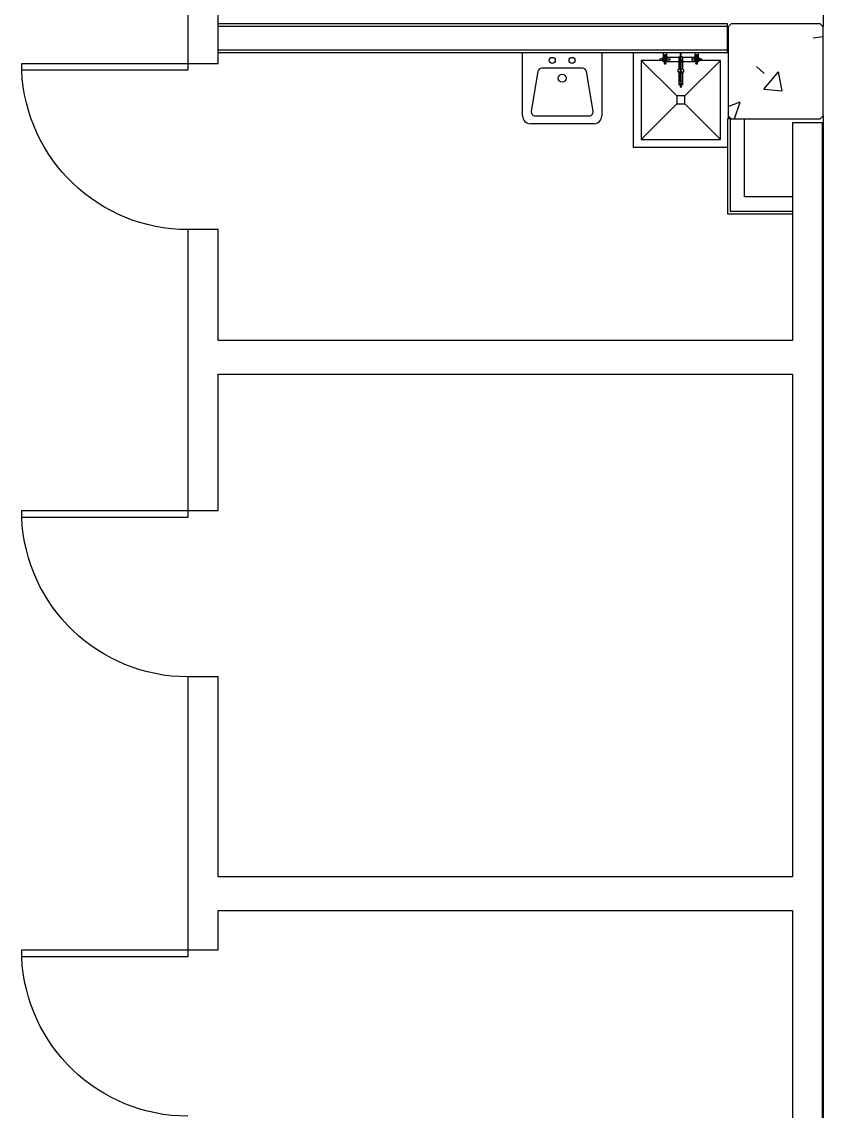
# Model space of a CAD drawing. Extents: x -2225 to 2382, y 4758 to 10467.
# Drawn here: x 697.8 to 900.4, y 8772.8 to 9048.1 of the extents above; entities that cross this region are included whole.
import ezdxf

# ---------------------------------------------------------------- set-up
doc = ezdxf.new("R2010")
doc.units = 0
doc.header["$LTSCALE"] = 48
doc.header["$MEASUREMENT"] = 0
doc.layers.get('0').update_dxf_attribs({"linetype": 'CONTINUOUS'})
for name, color, linetype in [('COL', 14, 'CONTINUOUS'), ('EXDOOR', 8, 'CONTINUOUS'), ('EXWALL', 8, 'CONTINUOUS'), ('MPFIXTURE', 3, 'CONTINUOUS')]:
    doc.layers.add(name, color=color, linetype=linetype)

# ---------------------------------------------------------------- blocks, each defined once
blk = doc.blocks.new('SNK-WALL_1')
for p, q in [((-10, 0), (10, 0)), ((-10, -16), (-10, 0)), ((10, 0), (10, -16)), ((-6.14, -4.84), (-7.81, -14.84)), ((5.15, -4), (-5.15, -4)), ((7.81, -14.84), (6.14, -4.84)), ((-6.82, -16), (6.82, -16)), ((8, -18), (-8, -18))]:
    blk.add_line(p, q)
for centre, radius in [((-2.5, -2), 0.75), ((2.5, -2), 0.75), ((0, -6.5), 1)]:
    blk.add_circle(centre, radius)
for centre, radius, start, end in [((-5.15, -5), 1, 90, 170.5377), ((5.15, -5), 1, 9.4623, 90), ((-8, -16), 2, 180, 270), ((-6.82, -15), 1, 170.5377, 270), ((6.82, -15), 1, 270, 9.4623), ((8, -16), 2, 270, 0)]:
    blk.add_arc(centre, radius, start, end)
blk = doc.blocks.new('3-06-DR')
at = {"color": 0}
for p, q in [((0, 42), (0, 0)), ((1.75, 42), (0, 42)), ((1.75, 0), (1.75, 42)), ((0, 0), (1.75, 0))]:
    blk.add_line(p, q, dxfattribs=at)
blk.add_arc((-0.07, -0.03), 42.07, 0.0359, 87.5264, dxfattribs=at)

msp = doc.modelspace()

# ---------------------------------------------------------------- linework, layer by layer
at = {"layer": 'COL', "ltscale": 0.01}
for p, q in [((877.13, 9047.55), (876.38, 9046.8)), ((876.38, 9046.8), (876.38, 9024.3)), ((899.63, 9047.55), (877.13, 9047.55)), ((900.38, 9046.8), (899.63, 9047.55)), ((900.38, 9024.3), (900.38, 9046.8)), ((897.83, 9043.99), (900.34, 9044.32)), ((883.55, 9036.74), (885.42, 9035.03)), ((885.35, 9031.03), (889.06, 9035.44)), ((889.96, 9030.59), (889.07, 9035.41)), ((885.38, 9031.02), (889.97, 9030.61)), ((876.38, 9026.66), (879.39, 9027.81)), ((877.98, 9023.55), (879.4, 9027.77)), ((876.38, 9024.3), (877.13, 9023.55)), ((876.99, 9023.69), (877.2, 9023.55)), ((877.13, 9023.55), (899.63, 9023.55)), ((899.63, 9023.55), (900.38, 9024.3))]:
    msp.add_line(p, q, dxfattribs=at)
at = {"layer": 'EXWALL'}
for p, q in [((900.38, 9213.3), (900.38, 9046.8)), ((900.38, 9024.3), (900.38, 8668.8)), ((892.57, 9022.55), (892.57, 8967.55)), ((900.19, 9022.55), (892.57, 9022.55)), ((900.19, 8670.55), (900.19, 9022.55)), ((892.57, 8959.05), (892.57, 8832.05)), ((892.57, 8823.55), (892.57, 8718.8))]:
    msp.add_line(p, q, dxfattribs=at)
at = {"layer": 'EXWALL', "ltscale": 0.01}
for p, q in [((739.75, 9075.55), (739.75, 9037.55)), ((747.38, 9037.55), (747.38, 9075.55)), ((876.19, 9047.55), (747.38, 9047.55)), ((747.38, 9046.93), (876.19, 9046.93)), ((876.19, 9040.3), (876.19, 9047.55)), ((747.38, 9040.93), (876.19, 9040.93)), ((747.38, 9040.3), (876.38, 9040.3)), ((739.75, 9037.55), (747.38, 9037.55)), ((876.19, 9023.55), (876.19, 8999.55)), ((877.13, 9023.55), (876.19, 9023.55)), ((876.38, 9024.3), (876.38, 9023.55)), ((876.82, 9023.55), (876.82, 9000.18)), ((880.44, 9003.8), (880.44, 9023.55)), ((892.57, 9003.8), (880.44, 9003.8)), ((876.19, 8999.55), (892.57, 8999.55)), ((876.82, 9000.18), (892.57, 9000.18)), ((739.75, 8995.55), (739.75, 8924.55)), ((747.38, 8995.55), (739.75, 8995.55)), ((747.38, 8967.55), (747.38, 8995.55)), ((892.57, 8967.55), (747.38, 8967.55)), ((747.38, 8959.05), (892.57, 8959.05)), ((747.38, 8924.55), (747.38, 8959.05)), ((739.75, 8924.55), (747.38, 8924.55)), ((747.38, 8882.55), (739.75, 8882.55)), ((739.75, 8882.55), (739.75, 8813.55)), ((747.38, 8832.05), (747.38, 8882.55)), ((892.57, 8832.05), (747.38, 8832.05)), ((747.38, 8813.55), (747.38, 8823.55)), ((747.38, 8823.55), (892.57, 8823.55)), ((739.75, 8813.55), (747.38, 8813.55))]:
    msp.add_line(p, q, dxfattribs=at)
at = {"layer": 'MPFIXTURE', "ltscale": 0.01}
for p, q in [((852.38, 9016.3), (852.38, 9040.3)), ((859.88, 9040.3), (859.88, 9039.03)), ((860.2, 9039.58), (860.3, 9038.82)), ((860.46, 9038.82), (860.56, 9039.58)), ((860.88, 9039.05), (860.88, 9040.3)), ((864.25, 9040.3), (864.25, 9033.13)), ((864.5, 9033.13), (864.5, 9040.3)), ((867.88, 9040.3), (867.88, 9039.05)), ((868.2, 9039.58), (868.3, 9038.82)), ((868.46, 9038.82), (868.56, 9039.58)), ((868.88, 9039.03), (868.88, 9040.3)), ((854.38, 9038.3), (863.37, 9029.32)), ((854.38, 9038.3), (854.38, 9018.3)), ((860.06, 9038.3), (854.38, 9038.3)), ((860.26, 9038.62), (859.36, 9038.73)), ((859.36, 9038.38), (860.26, 9038.49)), ((859.88, 9039.03), (860.29, 9039.03)), ((860.3, 9038.29), (860.2, 9037.53)), ((860.26, 9038.55), (860.26, 9038.62)), ((860.26, 9038.49), (860.26, 9038.55)), ((860.49, 9038.3), (860.27, 9038.3)), ((860.4, 9037.87), (860.38, 9037.87)), ((860.56, 9037.53), (860.46, 9038.29)), ((860.47, 9039.03), (860.85, 9039.03)), ((861.4, 9038.73), (860.64, 9038.64)), ((860.64, 9038.47), (861.4, 9038.38)), ((860.85, 9038.3), (860.7, 9038.3)), ((860.85, 9038.7), (860.85, 9039.03)), ((860.85, 9038.05), (860.85, 9038.4)), ((860.85, 9038.05), (863.85, 9038.05)), ((863.85, 9039.05), (860.88, 9039.05)), ((863.85, 9039.05), (863.85, 9038.05)), ((864.14, 9038.3), (863.85, 9038.3)), ((863.88, 9038.02), (863.88, 9036.19)), ((863.88, 9038.02), (864.24, 9038.02)), ((864.19, 9039.18), (864.01, 9039.18)), ((864.91, 9038.3), (864.5, 9038.3)), ((864.52, 9038.02), (864.88, 9038.02)), ((864.75, 9039.18), (864.57, 9039.18)), ((864.88, 9036.19), (864.88, 9038.02)), ((867.88, 9039.05), (864.91, 9039.05)), ((864.91, 9038.05), (864.91, 9039.05)), ((864.91, 9038.05), (867.91, 9038.05)), ((874.38, 9038.3), (865.39, 9029.32)), ((868.26, 9038.62), (867.36, 9038.73)), ((867.36, 9038.38), (868.26, 9038.49)), ((867.91, 9039.03), (868.29, 9039.03)), ((867.91, 9039.03), (867.91, 9038.7)), ((867.91, 9038.4), (867.91, 9038.05)), ((868.06, 9038.3), (867.91, 9038.3)), ((868.3, 9038.29), (868.2, 9037.53)), ((868.26, 9038.55), (868.26, 9038.62)), ((868.26, 9038.49), (868.26, 9038.55)), ((868.49, 9038.3), (868.27, 9038.3)), ((868.38, 9037.87), (868.38, 9037.87)), ((868.56, 9037.53), (868.46, 9038.29)), ((868.47, 9039.03), (868.88, 9039.03)), ((869.4, 9038.73), (868.64, 9038.64)), ((868.64, 9038.47), (869.4, 9038.38)), ((874.38, 9038.3), (868.7, 9038.3)), ((869.07, 9038.58), (869.07, 9038.55)), ((874.38, 9018.3), (874.38, 9038.3)), ((863.82, 9036.19), (863.82, 9036.08)), ((863.82, 9036.19), (863.88, 9036.19)), ((864.24, 9036.08), (863.82, 9036.08)), ((863.82, 9035.3), (863.82, 9035.2)), ((864.24, 9035.3), (863.82, 9035.3)), ((864.24, 9035.2), (863.82, 9035.2)), ((863.88, 9036.19), (864.24, 9036.19)), ((863.88, 9035.2), (863.88, 9032.68)), ((864.24, 9035.3), (864.25, 9035.3)), ((864.24, 9035.2), (864.25, 9035.2)), ((864.51, 9036.08), (864.52, 9036.08)), ((864.51, 9035.2), (864.52, 9035.2)), ((864.52, 9036.19), (864.88, 9036.19)), ((864.94, 9036.08), (864.52, 9036.08)), ((864.94, 9035.3), (864.52, 9035.3)), ((864.94, 9035.2), (864.52, 9035.2)), ((864.88, 9036.19), (864.94, 9036.19)), ((864.88, 9032.68), (864.88, 9035.2)), ((864.94, 9036.08), (864.94, 9036.19)), ((864.94, 9035.2), (864.94, 9035.3)), ((864.22, 9033.18), (864.22, 9033)), ((864.29, 9031.57), (864.29, 9032.56)), ((864.47, 9031.76), (864.29, 9031.76)), ((864.29, 9031.57), (864.47, 9031.57)), ((864.32, 9032.87), (864.32, 9033.03)), ((864.32, 9032.87), (864.44, 9032.87)), ((864.44, 9033.03), (864.44, 9032.87)), ((864.47, 9032.56), (864.47, 9031.57)), ((864.54, 9033), (864.54, 9033.18)), ((865.39, 9029.32), (863.37, 9029.32)), ((863.37, 9029.32), (863.37, 9027.29)), ((865.39, 9027.29), (865.39, 9029.32)), ((863.37, 9027.29), (854.38, 9018.3)), ((863.37, 9027.29), (865.39, 9027.29)), ((874.38, 9018.3), (865.39, 9027.29)), ((854.38, 9018.3), (874.38, 9018.3)), ((876.19, 9016.3), (852.38, 9016.3))]:
    msp.add_line(p, q, dxfattribs=at)
at = {"layer": 'MPFIXTURE', "ltscale": 0.01, "flags": 128}
for points in [[(860.2, 9039.58), (860.2, 9039.59), (860.2, 9039.59), (860.2, 9039.6), (860.2, 9039.61), (860.2, 9039.61), (860.2, 9039.62), (860.2, 9039.63), (860.21, 9039.63), (860.21, 9039.64), (860.21, 9039.65), (860.21, 9039.66), (860.21, 9039.66), (860.22, 9039.67), (860.22, 9039.68), (860.22, 9039.68), (860.23, 9039.69), (860.23, 9039.69), (860.23, 9039.7), (860.24, 9039.71), (860.24, 9039.71), (860.25, 9039.72), (860.25, 9039.72), (860.26, 9039.73), (860.26, 9039.73), (860.27, 9039.74), (860.27, 9039.74), (860.28, 9039.75), (860.28, 9039.75), (860.29, 9039.75), (860.3, 9039.76), (860.3, 9039.76), (860.31, 9039.76), (860.31, 9039.77), (860.32, 9039.77), (860.33, 9039.77), (860.34, 9039.77), (860.34, 9039.77), (860.35, 9039.77), (860.36, 9039.78), (860.36, 9039.78), (860.37, 9039.78), (860.38, 9039.78), (860.38, 9039.78)], [(860.38, 9039.78), (860.39, 9039.78), (860.39, 9039.78), (860.4, 9039.78), (860.41, 9039.78), (860.42, 9039.77), (860.42, 9039.77), (860.43, 9039.77), (860.44, 9039.77), (860.44, 9039.77), (860.45, 9039.76), (860.46, 9039.76), (860.46, 9039.76), (860.47, 9039.75), (860.47, 9039.75), (860.48, 9039.75), (860.49, 9039.74), (860.49, 9039.74), (860.5, 9039.73), (860.5, 9039.73), (860.51, 9039.72), (860.51, 9039.72), (860.52, 9039.71), (860.52, 9039.71), (860.53, 9039.7), (860.53, 9039.7), (860.53, 9039.69), (860.54, 9039.68), (860.54, 9039.68), (860.54, 9039.67), (860.55, 9039.66), (860.55, 9039.66), (860.55, 9039.65), (860.55, 9039.64), (860.55, 9039.64), (860.55, 9039.63), (860.56, 9039.62), (860.56, 9039.62), (860.56, 9039.61), (860.56, 9039.6), (860.56, 9039.59), (860.56, 9039.59), (860.56, 9039.58), (860.56, 9039.58)], [(868.2, 9039.58), (868.2, 9039.59), (868.2, 9039.59), (868.2, 9039.6), (868.2, 9039.61), (868.2, 9039.61), (868.2, 9039.62), (868.2, 9039.63), (868.21, 9039.63), (868.21, 9039.64), (868.21, 9039.65), (868.21, 9039.66), (868.21, 9039.66), (868.22, 9039.67), (868.22, 9039.68), (868.22, 9039.68), (868.23, 9039.69), (868.23, 9039.69), (868.23, 9039.7), (868.24, 9039.71), (868.24, 9039.71), (868.25, 9039.72), (868.25, 9039.72), (868.26, 9039.73), (868.26, 9039.73), (868.27, 9039.74), (868.27, 9039.74), (868.28, 9039.75), (868.28, 9039.75), (868.29, 9039.75), (868.3, 9039.76), (868.3, 9039.76), (868.31, 9039.76), (868.31, 9039.77), (868.32, 9039.77), (868.33, 9039.77), (868.34, 9039.77), (868.34, 9039.77), (868.35, 9039.77), (868.36, 9039.78), (868.36, 9039.78), (868.37, 9039.78), (868.38, 9039.78), (868.38, 9039.78)], [(868.38, 9039.78), (868.39, 9039.78), (868.39, 9039.78), (868.4, 9039.78), (868.41, 9039.78), (868.42, 9039.77), (868.42, 9039.77), (868.43, 9039.77), (868.44, 9039.77), (868.44, 9039.77), (868.45, 9039.76), (868.46, 9039.76), (868.46, 9039.76), (868.47, 9039.75), (868.47, 9039.75), (868.48, 9039.75), (868.49, 9039.74), (868.49, 9039.74), (868.5, 9039.73), (868.5, 9039.73), (868.51, 9039.72), (868.51, 9039.72), (868.52, 9039.71), (868.52, 9039.71), (868.53, 9039.7), (868.53, 9039.7), (868.53, 9039.69), (868.54, 9039.68), (868.54, 9039.68), (868.54, 9039.67), (868.55, 9039.66), (868.55, 9039.66), (868.55, 9039.65), (868.55, 9039.64), (868.55, 9039.64), (868.55, 9039.63), (868.56, 9039.62), (868.56, 9039.62), (868.56, 9039.61), (868.56, 9039.6), (868.56, 9039.59), (868.56, 9039.59), (868.56, 9039.58), (868.56, 9039.58)], [(859.16, 9038.55), (859.16, 9038.56), (859.16, 9038.57), (859.16, 9038.58), (859.16, 9038.58), (859.16, 9038.59), (859.16, 9038.6), (859.16, 9038.6), (859.17, 9038.61), (859.17, 9038.62), (859.17, 9038.62), (859.17, 9038.63), (859.18, 9038.64), (859.18, 9038.64), (859.18, 9038.65), (859.19, 9038.66), (859.19, 9038.66), (859.2, 9038.67), (859.2, 9038.67), (859.21, 9038.68), (859.21, 9038.68), (859.22, 9038.69), (859.22, 9038.69), (859.23, 9038.7), (859.23, 9038.7), (859.24, 9038.7), (859.24, 9038.71), (859.25, 9038.71), (859.26, 9038.71), (859.26, 9038.72), (859.27, 9038.72), (859.28, 9038.72), (859.28, 9038.73), (859.29, 9038.73), (859.3, 9038.73), (859.3, 9038.73), (859.31, 9038.73), (859.32, 9038.73), (859.33, 9038.73), (859.33, 9038.73), (859.34, 9038.73), (859.35, 9038.73), (859.35, 9038.73), (859.36, 9038.73)], [(859.36, 9038.38), (859.35, 9038.38), (859.34, 9038.38), (859.34, 9038.38), (859.33, 9038.38), (859.32, 9038.38), (859.31, 9038.38), (859.31, 9038.38), (859.3, 9038.38), (859.29, 9038.38), (859.29, 9038.38), (859.28, 9038.39), (859.27, 9038.39), (859.27, 9038.39), (859.26, 9038.39), (859.25, 9038.4), (859.25, 9038.4), (859.24, 9038.4), (859.24, 9038.41), (859.23, 9038.41), (859.22, 9038.42), (859.22, 9038.42), (859.21, 9038.43), (859.21, 9038.43), (859.2, 9038.44), (859.2, 9038.44), (859.19, 9038.45), (859.19, 9038.45), (859.19, 9038.46), (859.18, 9038.46), (859.18, 9038.47), (859.18, 9038.48), (859.17, 9038.48), (859.17, 9038.49), (859.17, 9038.5), (859.16, 9038.5), (859.16, 9038.51), (859.16, 9038.52), (859.16, 9038.52), (859.16, 9038.53), (859.16, 9038.54), (859.16, 9038.55), (859.16, 9038.55), (859.16, 9038.55)], [(859.7, 9038.68), (859.71, 9038.71), (859.72, 9038.74), (859.72, 9038.76), (859.73, 9038.79), (859.74, 9038.82), (859.75, 9038.84), (859.77, 9038.87), (859.78, 9038.89), (859.79, 9038.91), (859.81, 9038.94), (859.82, 9038.96), (859.84, 9038.98), (859.86, 9039), (859.88, 9039.02), (859.88, 9039.03)], [(860.24, 9037.88), (860.22, 9037.89), (860.19, 9037.89), (860.16, 9037.9), (860.14, 9037.91), (860.11, 9037.92), (860.09, 9037.93), (860.06, 9037.95), (860.04, 9037.96), (860.01, 9037.97), (859.99, 9037.99), (859.97, 9038), (859.95, 9038.02), (859.93, 9038.04), (859.91, 9038.06), (859.89, 9038.08), (859.87, 9038.1), (859.85, 9038.12), (859.83, 9038.14), (859.82, 9038.16), (859.8, 9038.18), (859.79, 9038.21), (859.77, 9038.23), (859.76, 9038.26), (859.75, 9038.28), (859.74, 9038.31), (859.73, 9038.33), (859.72, 9038.36), (859.71, 9038.38), (859.71, 9038.41)], [(860.3, 9038.82), (860.29, 9038.81), (860.28, 9038.81), (860.27, 9038.8), (860.26, 9038.8), (860.25, 9038.8), (860.24, 9038.79), (860.23, 9038.78), (860.22, 9038.78), (860.21, 9038.77), (860.2, 9038.76), (860.19, 9038.76), (860.19, 9038.75), (860.18, 9038.74), (860.17, 9038.73), (860.16, 9038.72), (860.16, 9038.72), (860.15, 9038.71), (860.15, 9038.7), (860.14, 9038.69), (860.14, 9038.68), (860.13, 9038.67), (860.13, 9038.66), (860.12, 9038.65), (860.12, 9038.64), (860.12, 9038.63), (860.11, 9038.62), (860.11, 9038.61), (860.11, 9038.6), (860.11, 9038.58), (860.11, 9038.57), (860.11, 9038.56), (860.11, 9038.55), (860.11, 9038.54), (860.11, 9038.53), (860.11, 9038.52), (860.11, 9038.51), (860.11, 9038.5), (860.11, 9038.49), (860.12, 9038.48), (860.12, 9038.47), (860.12, 9038.46), (860.13, 9038.45), (860.13, 9038.44), (860.14, 9038.43), (860.14, 9038.42), (860.15, 9038.41), (860.16, 9038.4), (860.16, 9038.39), (860.17, 9038.38), (860.18, 9038.37), (860.18, 9038.36), (860.19, 9038.36), (860.2, 9038.35), (860.21, 9038.34), (860.22, 9038.34), (860.23, 9038.33), (860.23, 9038.32), (860.24, 9038.32), (860.25, 9038.31), (860.26, 9038.31), (860.27, 9038.3), (860.28, 9038.3), (860.29, 9038.29), (860.3, 9038.29)], [(860.38, 9037.33), (860.37, 9037.33), (860.37, 9037.33), (860.36, 9037.33), (860.35, 9037.33), (860.34, 9037.34), (860.34, 9037.34), (860.33, 9037.34), (860.32, 9037.34), (860.32, 9037.34), (860.31, 9037.35), (860.3, 9037.35), (860.3, 9037.35), (860.29, 9037.36), (860.29, 9037.36), (860.28, 9037.36), (860.27, 9037.37), (860.27, 9037.37), (860.26, 9037.38), (860.26, 9037.38), (860.25, 9037.39), (860.25, 9037.39), (860.24, 9037.4), (860.24, 9037.4), (860.23, 9037.41), (860.23, 9037.41), (860.23, 9037.42), (860.22, 9037.43), (860.22, 9037.43), (860.22, 9037.44), (860.21, 9037.45), (860.21, 9037.45), (860.21, 9037.46), (860.21, 9037.47), (860.21, 9037.47), (860.2, 9037.48), (860.2, 9037.49), (860.2, 9037.49), (860.2, 9037.5), (860.2, 9037.51), (860.2, 9037.52), (860.2, 9037.52), (860.2, 9037.53), (860.2, 9037.53)], [(860.56, 9037.53), (860.56, 9037.52), (860.56, 9037.52), (860.56, 9037.51), (860.56, 9037.5), (860.56, 9037.5), (860.56, 9037.49), (860.56, 9037.48), (860.55, 9037.48), (860.55, 9037.47), (860.55, 9037.46), (860.55, 9037.45), (860.55, 9037.45), (860.54, 9037.44), (860.54, 9037.43), (860.54, 9037.43), (860.53, 9037.42), (860.53, 9037.42), (860.53, 9037.41), (860.52, 9037.4), (860.52, 9037.4), (860.51, 9037.39), (860.51, 9037.39), (860.5, 9037.38), (860.5, 9037.38), (860.49, 9037.37), (860.49, 9037.37), (860.48, 9037.36), (860.48, 9037.36), (860.47, 9037.36), (860.46, 9037.35), (860.46, 9037.35), (860.45, 9037.35), (860.44, 9037.34), (860.44, 9037.34), (860.43, 9037.34), (860.42, 9037.34), (860.42, 9037.34), (860.41, 9037.34), (860.4, 9037.33), (860.4, 9037.33), (860.39, 9037.33), (860.38, 9037.33), (860.38, 9037.33)], [(860.64, 9038.64), (860.64, 9038.65), (860.63, 9038.66), (860.63, 9038.67), (860.62, 9038.68), (860.62, 9038.69), (860.61, 9038.7), (860.61, 9038.71), (860.6, 9038.71), (860.6, 9038.72), (860.59, 9038.73), (860.58, 9038.74), (860.57, 9038.75), (860.57, 9038.76), (860.56, 9038.76), (860.55, 9038.77), (860.54, 9038.78), (860.53, 9038.78), (860.52, 9038.79), (860.51, 9038.79), (860.5, 9038.8), (860.49, 9038.8), (860.48, 9038.81), (860.47, 9038.81), (860.46, 9038.82), (860.46, 9038.82)], [(860.46, 9038.29), (860.47, 9038.3), (860.48, 9038.3), (860.49, 9038.31), (860.5, 9038.31), (860.51, 9038.31), (860.52, 9038.32), (860.53, 9038.33), (860.54, 9038.33), (860.55, 9038.34), (860.56, 9038.35), (860.57, 9038.35), (860.57, 9038.36), (860.58, 9038.37), (860.59, 9038.38), (860.59, 9038.39), (860.6, 9038.39), (860.61, 9038.4), (860.61, 9038.41), (860.62, 9038.42), (860.62, 9038.43), (860.63, 9038.44), (860.63, 9038.45), (860.64, 9038.46), (860.64, 9038.47), (860.64, 9038.47)], [(860.85, 9038.05), (860.83, 9038.04), (860.81, 9038.02), (860.79, 9038), (860.77, 9037.99), (860.74, 9037.97), (860.72, 9037.96), (860.7, 9037.94), (860.67, 9037.93), (860.65, 9037.92), (860.62, 9037.91), (860.59, 9037.9), (860.57, 9037.89), (860.54, 9037.89), (860.51, 9037.88)], [(861.4, 9038.73), (861.41, 9038.73), (861.42, 9038.73), (861.42, 9038.73), (861.43, 9038.73), (861.44, 9038.73), (861.45, 9038.73), (861.45, 9038.73), (861.46, 9038.73), (861.47, 9038.73), (861.47, 9038.73), (861.48, 9038.72), (861.49, 9038.72), (861.49, 9038.72), (861.5, 9038.72), (861.51, 9038.71), (861.51, 9038.71), (861.52, 9038.71), (861.52, 9038.7), (861.53, 9038.7), (861.54, 9038.69), (861.54, 9038.69), (861.55, 9038.68), (861.55, 9038.68), (861.56, 9038.67), (861.56, 9038.67), (861.57, 9038.66), (861.57, 9038.66), (861.57, 9038.65), (861.58, 9038.65), (861.58, 9038.64), (861.58, 9038.63), (861.59, 9038.63), (861.59, 9038.62), (861.59, 9038.61), (861.59, 9038.61), (861.6, 9038.6), (861.6, 9038.59), (861.6, 9038.59), (861.6, 9038.58), (861.6, 9038.57), (861.6, 9038.56), (861.6, 9038.56), (861.6, 9038.55)], [(861.6, 9038.55), (861.6, 9038.55), (861.6, 9038.54), (861.6, 9038.53), (861.6, 9038.53), (861.6, 9038.52), (861.6, 9038.51), (861.6, 9038.51), (861.59, 9038.5), (861.59, 9038.49), (861.59, 9038.49), (861.59, 9038.48), (861.58, 9038.47), (861.58, 9038.47), (861.58, 9038.46), (861.57, 9038.45), (861.57, 9038.45), (861.56, 9038.44), (861.56, 9038.44), (861.55, 9038.43), (861.55, 9038.43), (861.54, 9038.42), (861.54, 9038.42), (861.53, 9038.41), (861.53, 9038.41), (861.52, 9038.41), (861.51, 9038.4), (861.51, 9038.4), (861.5, 9038.4), (861.5, 9038.39), (861.49, 9038.39), (861.48, 9038.39), (861.48, 9038.38), (861.47, 9038.38), (861.46, 9038.38), (861.46, 9038.38), (861.45, 9038.38), (861.44, 9038.38), (861.43, 9038.38), (861.43, 9038.38), (861.42, 9038.38), (861.41, 9038.38), (861.41, 9038.38), (861.4, 9038.38)], [(863.85, 9039.05), (863.87, 9039.08), (863.89, 9039.1), (863.91, 9039.12), (863.93, 9039.13), (863.96, 9039.15), (863.98, 9039.17), (864.01, 9039.18), (864.01, 9039.18)], [(863.88, 9038.02), (863.86, 9038.04), (863.85, 9038.05)], [(864.75, 9039.18), (864.78, 9039.17), (864.8, 9039.15), (864.82, 9039.14), (864.85, 9039.12), (864.87, 9039.1), (864.89, 9039.08), (864.91, 9039.06), (864.91, 9039.05)], [(864.91, 9038.05), (864.89, 9038.03), (864.88, 9038.02)], [(867.16, 9038.55), (867.16, 9038.56), (867.16, 9038.57), (867.16, 9038.58), (867.16, 9038.58), (867.16, 9038.59), (867.16, 9038.6), (867.16, 9038.6), (867.17, 9038.61), (867.17, 9038.62), (867.17, 9038.62), (867.17, 9038.63), (867.18, 9038.64), (867.18, 9038.64), (867.18, 9038.65), (867.19, 9038.66), (867.19, 9038.66), (867.2, 9038.67), (867.2, 9038.67), (867.21, 9038.68), (867.21, 9038.68), (867.22, 9038.69), (867.22, 9038.69), (867.23, 9038.7), (867.23, 9038.7), (867.24, 9038.7), (867.24, 9038.71), (867.25, 9038.71), (867.26, 9038.71), (867.26, 9038.72), (867.27, 9038.72), (867.28, 9038.72), (867.28, 9038.73), (867.29, 9038.73), (867.3, 9038.73), (867.3, 9038.73), (867.31, 9038.73), (867.32, 9038.73), (867.33, 9038.73), (867.33, 9038.73), (867.34, 9038.73), (867.35, 9038.73), (867.35, 9038.73), (867.36, 9038.73)], [(867.36, 9038.38), (867.35, 9038.38), (867.34, 9038.38), (867.34, 9038.38), (867.33, 9038.38), (867.32, 9038.38), (867.31, 9038.38), (867.31, 9038.38), (867.3, 9038.38), (867.29, 9038.38), (867.29, 9038.38), (867.28, 9038.39), (867.27, 9038.39), (867.27, 9038.39), (867.26, 9038.39), (867.25, 9038.4), (867.25, 9038.4), (867.24, 9038.4), (867.24, 9038.41), (867.23, 9038.41), (867.22, 9038.42), (867.22, 9038.42), (867.21, 9038.43), (867.21, 9038.43), (867.2, 9038.44), (867.2, 9038.44), (867.19, 9038.45), (867.19, 9038.45), (867.19, 9038.46), (867.18, 9038.46), (867.18, 9038.47), (867.18, 9038.48), (867.17, 9038.48), (867.17, 9038.49), (867.17, 9038.5), (867.16, 9038.5), (867.16, 9038.51), (867.16, 9038.52), (867.16, 9038.52), (867.16, 9038.53), (867.16, 9038.54), (867.16, 9038.55), (867.16, 9038.55), (867.16, 9038.55)], [(868.24, 9037.88), (868.22, 9037.89), (868.19, 9037.89), (868.16, 9037.9), (868.14, 9037.91), (868.11, 9037.92), (868.09, 9037.93), (868.06, 9037.95), (868.04, 9037.96), (868.01, 9037.97), (867.99, 9037.99), (867.97, 9038), (867.95, 9038.02), (867.93, 9038.04), (867.91, 9038.05)], [(868.3, 9038.82), (868.29, 9038.81), (868.28, 9038.81), (868.27, 9038.8), (868.26, 9038.8), (868.25, 9038.8), (868.24, 9038.79), (868.23, 9038.78), (868.22, 9038.78), (868.21, 9038.77), (868.2, 9038.76), (868.19, 9038.76), (868.19, 9038.75), (868.18, 9038.74), (868.17, 9038.73), (868.16, 9038.72), (868.16, 9038.72), (868.15, 9038.71), (868.15, 9038.7), (868.14, 9038.69), (868.14, 9038.68), (868.13, 9038.67), (868.13, 9038.66), (868.12, 9038.65), (868.12, 9038.64), (868.12, 9038.63), (868.11, 9038.62), (868.11, 9038.61), (868.11, 9038.6), (868.11, 9038.58), (868.11, 9038.57), (868.11, 9038.56), (868.11, 9038.55), (868.11, 9038.54), (868.11, 9038.53), (868.11, 9038.52), (868.11, 9038.51), (868.11, 9038.5), (868.11, 9038.49), (868.12, 9038.48), (868.12, 9038.47), (868.12, 9038.46), (868.13, 9038.45), (868.13, 9038.44), (868.14, 9038.43), (868.14, 9038.42), (868.15, 9038.41), (868.16, 9038.4), (868.16, 9038.39), (868.17, 9038.38), (868.18, 9038.37), (868.18, 9038.36), (868.19, 9038.36), (868.2, 9038.35), (868.21, 9038.34), (868.22, 9038.34), (868.23, 9038.33), (868.23, 9038.32), (868.24, 9038.32), (868.25, 9038.31), (868.26, 9038.31), (868.27, 9038.3), (868.28, 9038.3), (868.29, 9038.29), (868.3, 9038.29)], [(868.38, 9037.33), (868.37, 9037.33), (868.37, 9037.33), (868.36, 9037.33), (868.35, 9037.33), (868.34, 9037.34), (868.34, 9037.34), (868.33, 9037.34), (868.32, 9037.34), (868.32, 9037.34), (868.31, 9037.35), (868.3, 9037.35), (868.3, 9037.35), (868.29, 9037.36), (868.29, 9037.36), (868.28, 9037.36), (868.27, 9037.37), (868.27, 9037.37), (868.26, 9037.38), (868.26, 9037.38), (868.25, 9037.39), (868.25, 9037.39), (868.24, 9037.4), (868.24, 9037.4), (868.23, 9037.41), (868.23, 9037.41), (868.23, 9037.42), (868.22, 9037.43), (868.22, 9037.43), (868.22, 9037.44), (868.21, 9037.45), (868.21, 9037.45), (868.21, 9037.46), (868.21, 9037.47), (868.21, 9037.47), (868.2, 9037.48), (868.2, 9037.49), (868.2, 9037.49), (868.2, 9037.5), (868.2, 9037.51), (868.2, 9037.52), (868.2, 9037.52), (868.2, 9037.53), (868.2, 9037.53)], [(868.56, 9037.53), (868.56, 9037.52), (868.56, 9037.52), (868.56, 9037.51), (868.56, 9037.5), (868.56, 9037.5), (868.56, 9037.49), (868.56, 9037.48), (868.55, 9037.48), (868.55, 9037.47), (868.55, 9037.46), (868.55, 9037.45), (868.55, 9037.45), (868.54, 9037.44), (868.54, 9037.43), (868.54, 9037.43), (868.53, 9037.42), (868.53, 9037.42), (868.53, 9037.41), (868.52, 9037.4), (868.52, 9037.4), (868.51, 9037.39), (868.51, 9037.39), (868.5, 9037.38), (868.5, 9037.38), (868.49, 9037.37), (868.49, 9037.37), (868.48, 9037.36), (868.48, 9037.36), (868.47, 9037.36), (868.46, 9037.35), (868.46, 9037.35), (868.45, 9037.35), (868.44, 9037.34), (868.44, 9037.34), (868.43, 9037.34), (868.42, 9037.34), (868.42, 9037.34), (868.41, 9037.34), (868.4, 9037.33), (868.4, 9037.33), (868.39, 9037.33), (868.38, 9037.33), (868.38, 9037.33)], [(868.64, 9038.64), (868.64, 9038.65), (868.63, 9038.66), (868.63, 9038.67), (868.62, 9038.68), (868.62, 9038.69), (868.61, 9038.7), (868.61, 9038.71), (868.6, 9038.71), (868.6, 9038.72), (868.59, 9038.73), (868.58, 9038.74), (868.57, 9038.75), (868.57, 9038.76), (868.56, 9038.76), (868.55, 9038.77), (868.54, 9038.78), (868.53, 9038.78), (868.52, 9038.79), (868.51, 9038.79), (868.5, 9038.8), (868.49, 9038.8), (868.48, 9038.81), (868.47, 9038.81), (868.46, 9038.82), (868.46, 9038.82)], [(868.46, 9038.29), (868.47, 9038.3), (868.48, 9038.3), (868.49, 9038.31), (868.5, 9038.31), (868.51, 9038.31), (868.52, 9038.32), (868.53, 9038.33), (868.54, 9038.33), (868.55, 9038.34), (868.56, 9038.35), (868.57, 9038.35), (868.57, 9038.36), (868.58, 9038.37), (868.59, 9038.38), (868.59, 9038.39), (868.6, 9038.39), (868.61, 9038.4), (868.61, 9038.41), (868.62, 9038.42), (868.62, 9038.43), (868.63, 9038.44), (868.63, 9038.45), (868.64, 9038.46), (868.64, 9038.47), (868.64, 9038.47)], [(869.05, 9038.42), (869.05, 9038.39), (869.04, 9038.36), (869.03, 9038.34), (869.02, 9038.31), (869.01, 9038.29), (869, 9038.26), (868.99, 9038.24), (868.98, 9038.21), (868.96, 9038.19), (868.95, 9038.16), (868.93, 9038.14), (868.91, 9038.12), (868.9, 9038.1), (868.88, 9038.08), (868.86, 9038.06), (868.84, 9038.04), (868.82, 9038.02), (868.79, 9038.01), (868.77, 9037.99), (868.75, 9037.98), (868.73, 9037.96), (868.7, 9037.95), (868.68, 9037.94), (868.65, 9037.92), (868.63, 9037.91), (868.6, 9037.9), (868.57, 9037.9), (868.55, 9037.89), (868.52, 9037.88)], [(868.88, 9039.03), (868.9, 9039.01), (868.92, 9038.99), (868.93, 9038.96), (868.95, 9038.94), (868.96, 9038.92), (868.98, 9038.89), (868.99, 9038.87), (869, 9038.85), (869.01, 9038.82), (869.02, 9038.79), (869.03, 9038.77), (869.04, 9038.74), (869.05, 9038.72), (869.05, 9038.69)], [(869.4, 9038.73), (869.41, 9038.73), (869.42, 9038.73), (869.42, 9038.73), (869.43, 9038.73), (869.44, 9038.73), (869.45, 9038.73), (869.45, 9038.73), (869.46, 9038.73), (869.47, 9038.73), (869.47, 9038.73), (869.48, 9038.72), (869.49, 9038.72), (869.49, 9038.72), (869.5, 9038.72), (869.51, 9038.71), (869.51, 9038.71), (869.52, 9038.71), (869.52, 9038.7), (869.53, 9038.7), (869.54, 9038.69), (869.54, 9038.69), (869.55, 9038.68), (869.55, 9038.68), (869.56, 9038.67), (869.56, 9038.67), (869.57, 9038.66), (869.57, 9038.66), (869.57, 9038.65), (869.58, 9038.65), (869.58, 9038.64), (869.58, 9038.63), (869.59, 9038.63), (869.59, 9038.62), (869.59, 9038.61), (869.59, 9038.61), (869.6, 9038.6), (869.6, 9038.59), (869.6, 9038.59), (869.6, 9038.58), (869.6, 9038.57), (869.6, 9038.56), (869.6, 9038.56), (869.6, 9038.55)], [(869.6, 9038.55), (869.6, 9038.55), (869.6, 9038.54), (869.6, 9038.53), (869.6, 9038.53), (869.6, 9038.52), (869.6, 9038.51), (869.6, 9038.51), (869.59, 9038.5), (869.59, 9038.49), (869.59, 9038.49), (869.59, 9038.48), (869.58, 9038.47), (869.58, 9038.47), (869.58, 9038.46), (869.57, 9038.45), (869.57, 9038.45), (869.56, 9038.44), (869.56, 9038.44), (869.55, 9038.43), (869.55, 9038.43), (869.54, 9038.42), (869.54, 9038.42), (869.53, 9038.41), (869.53, 9038.41), (869.52, 9038.41), (869.51, 9038.4), (869.51, 9038.4), (869.5, 9038.4), (869.5, 9038.39), (869.49, 9038.39), (869.48, 9038.39), (869.48, 9038.38), (869.47, 9038.38), (869.46, 9038.38), (869.46, 9038.38), (869.45, 9038.38), (869.44, 9038.38), (869.43, 9038.38), (869.43, 9038.38), (869.42, 9038.38), (869.41, 9038.38), (869.41, 9038.38), (869.4, 9038.38)], [(863.82, 9035.3), (863.8, 9035.32), (863.79, 9035.34), (863.77, 9035.37), (863.76, 9035.39), (863.75, 9035.42), (863.74, 9035.44), (863.73, 9035.47), (863.72, 9035.49), (863.71, 9035.52), (863.71, 9035.55), (863.7, 9035.58), (863.7, 9035.6), (863.7, 9035.63), (863.69, 9035.66), (863.69, 9035.68), (863.69, 9035.71), (863.69, 9035.74), (863.7, 9035.77), (863.7, 9035.79), (863.7, 9035.82), (863.71, 9035.85), (863.72, 9035.87), (863.73, 9035.9), (863.73, 9035.93), (863.74, 9035.95), (863.76, 9035.98), (863.77, 9036), (863.78, 9036.03), (863.79, 9036.05), (863.81, 9036.07), (863.82, 9036.08)], [(864.94, 9036.08), (864.96, 9036.06), (864.97, 9036.04), (864.99, 9036.01), (865, 9035.99), (865.01, 9035.96), (865.02, 9035.94), (865.03, 9035.91), (865.04, 9035.89), (865.05, 9035.86), (865.05, 9035.83), (865.06, 9035.81), (865.06, 9035.78), (865.06, 9035.75), (865.07, 9035.72), (865.07, 9035.7), (865.07, 9035.67), (865.07, 9035.64), (865.06, 9035.61), (865.06, 9035.59), (865.05, 9035.56), (865.05, 9035.53), (865.04, 9035.51), (865.03, 9035.48), (865.03, 9035.45), (865.02, 9035.43), (865, 9035.4), (864.99, 9035.38), (864.98, 9035.35), (864.97, 9035.33), (864.95, 9035.31), (864.94, 9035.3)], [(863.88, 9032.68), (863.88, 9032.66), (863.88, 9032.63), (863.88, 9032.61), (863.88, 9032.58), (863.88, 9032.56), (863.88, 9032.53), (863.88, 9032.51), (863.88, 9032.48), (863.88, 9032.46), (863.88, 9032.44), (863.88, 9032.41), (863.88, 9032.39), (863.88, 9032.37), (863.88, 9032.35), (863.88, 9032.33), (863.88, 9032.31), (863.88, 9032.29), (863.88, 9032.27), (863.88, 9032.25), (863.88, 9032.23), (863.88, 9032.21), (863.88, 9032.2), (863.88, 9032.18), (863.88, 9032.17), (863.88, 9032.15), (863.88, 9032.14), (863.88, 9032.13), (863.88, 9032.12), (863.88, 9032.11), (863.88, 9032.1), (863.88, 9032.09), (863.88, 9032.08), (863.88, 9032.07), (863.88, 9032.07), (863.88, 9032.06), (863.88, 9032.06), (863.88, 9032.06), (863.88, 9032.06), (863.88, 9032.05)], [(864.22, 9033), (864.22, 9032.99), (864.22, 9032.98), (864.23, 9032.97), (864.23, 9032.96), (864.23, 9032.96), (864.23, 9032.95), (864.24, 9032.94), (864.24, 9032.93), (864.24, 9032.93), (864.25, 9032.92), (864.25, 9032.91), (864.25, 9032.91), (864.26, 9032.9), (864.26, 9032.9), (864.27, 9032.89), (864.27, 9032.89), (864.28, 9032.88), (864.28, 9032.88), (864.29, 9032.87), (864.29, 9032.87), (864.3, 9032.87), (864.3, 9032.86), (864.31, 9032.86), (864.31, 9032.86), (864.32, 9032.86), (864.32, 9032.85), (864.32, 9032.85), (864.33, 9032.85), (864.33, 9032.85), (864.34, 9032.85), (864.34, 9032.85), (864.35, 9032.85), (864.35, 9032.85), (864.36, 9032.84), (864.36, 9032.84), (864.37, 9032.84), (864.37, 9032.84), (864.37, 9032.84), (864.38, 9032.84), (864.38, 9032.84)], [(864.38, 9032.84), (864.38, 9032.84), (864.39, 9032.84), (864.39, 9032.84), (864.4, 9032.84), (864.4, 9032.84), (864.41, 9032.85), (864.41, 9032.85), (864.42, 9032.85), (864.42, 9032.85), (864.42, 9032.85), (864.43, 9032.85), (864.43, 9032.85), (864.44, 9032.85), (864.44, 9032.86), (864.45, 9032.86), (864.45, 9032.86), (864.46, 9032.86), (864.46, 9032.87), (864.47, 9032.87), (864.47, 9032.87), (864.48, 9032.88), (864.48, 9032.88), (864.49, 9032.88), (864.49, 9032.89), (864.5, 9032.89), (864.5, 9032.9), (864.5, 9032.9), (864.51, 9032.91), (864.51, 9032.92), (864.52, 9032.92), (864.52, 9032.93), (864.52, 9032.94), (864.53, 9032.95), (864.53, 9032.95), (864.53, 9032.96), (864.53, 9032.97), (864.53, 9032.98), (864.54, 9032.99), (864.54, 9033), (864.54, 9033)], [(864.88, 9032.05), (864.88, 9032.06), (864.88, 9032.06), (864.88, 9032.06), (864.88, 9032.06), (864.88, 9032.07), (864.88, 9032.07), (864.88, 9032.08), (864.88, 9032.09), (864.88, 9032.1), (864.88, 9032.1), (864.88, 9032.11), (864.88, 9032.13), (864.88, 9032.14), (864.88, 9032.15), (864.88, 9032.16), (864.88, 9032.18), (864.88, 9032.19), (864.88, 9032.21), (864.88, 9032.23), (864.88, 9032.24), (864.88, 9032.26), (864.88, 9032.28), (864.88, 9032.3), (864.88, 9032.32), (864.88, 9032.34), (864.88, 9032.36), (864.88, 9032.39), (864.88, 9032.41), (864.88, 9032.43), (864.88, 9032.45), (864.88, 9032.48), (864.88, 9032.5), (864.88, 9032.52), (864.88, 9032.55), (864.88, 9032.57), (864.88, 9032.6), (864.88, 9032.62), (864.88, 9032.65), (864.88, 9032.67), (864.88, 9032.68)]]:
    msp.add_lwpolyline(points, dxfattribs=at)
at = {"layer": 'MPFIXTURE', "ltscale": 0.01}
for centre, radius, start, end in [((860.38, 9038.55), 0.438, 101.7474, 166.8051), ((860.38, 9038.55), 0.438, 110, 166.4157), ((860.38, 9038.55), 0.438, 110, 166.4157), ((860.38, 9038.55), 0.438, 193.1949, 258.2489), ((860.38, 9038.55), 0.438, 193.5673, 250), ((860.38, 9038.55), 0.438, 193.5673, 250), ((860.38, 9038.55), 0.312, 90, 150), ((860.38, 9038.55), 0.312, 210, 270), ((860.38, 9038.55), 0.219, 90, 150), ((860.38, 9038.55), 0.219, 210, 270), ((860.38, 9038.55), 0.187, 90, 149.5037), ((860.38, 9038.55), 0.187, 90, 149.5037), ((860.38, 9038.55), 0.187, 210.9482, 270), ((860.38, 9038.55), 0.187, 210.9482, 270), ((860.38, 9038.55), 0.312, 270, 90), ((860.38, 9038.55), 0.187, 270, 340.2358), ((860.38, 9038.55), 0.187, 270, 340.2358), ((860.38, 9038.55), 0.219, 270, 330), ((860.38, 9038.55), 0.438, 9.826, 78.2526), ((860.38, 9038.55), 0.438, 281.7511, 350.174), ((860.38, 9038.55), 0.438, 10.5522, 70), ((860.38, 9038.55), 0.438, 10.5522, 70), ((860.38, 9038.55), 0.438, 290, 349.4655), ((860.38, 9038.55), 0.438, 290, 349.4655), ((860.38, 9038.55), 0.438, 353.9173, 6.0827), ((868.38, 9038.55), 0.438, 101.7474, 166.8051), ((868.38, 9038.55), 0.438, 110, 166.4157), ((868.38, 9038.55), 0.438, 110, 166.4157), ((868.38, 9038.55), 0.438, 193.1949, 258.2489), ((868.38, 9038.55), 0.438, 193.5673, 250), ((868.38, 9038.55), 0.438, 193.5673, 250), ((868.38, 9038.55), 0.312, 90, 150), ((868.38, 9038.55), 0.312, 210, 270), ((868.38, 9038.55), 0.219, 90, 150), ((868.38, 9038.55), 0.219, 210, 270), ((868.38, 9038.55), 0.187, 90, 149.5037), ((868.38, 9038.55), 0.187, 90, 149.5037), ((868.38, 9038.55), 0.187, 210.9482, 270), ((868.38, 9038.55), 0.187, 210.9482, 270), ((868.38, 9038.55), 0.312, 270, 90), ((868.38, 9038.55), 0.187, 270, 340.2358), ((868.38, 9038.55), 0.187, 270, 340.2358), ((868.38, 9038.55), 0.219, 270, 330), ((868.38, 9038.55), 0.438, 9.826, 78.2526), ((868.38, 9038.55), 0.438, 281.7511, 350.174), ((868.38, 9038.55), 0.438, 10.5522, 70), ((868.38, 9038.55), 0.438, 10.5522, 70), ((868.38, 9038.55), 0.438, 290, 349.4655), ((868.38, 9038.55), 0.438, 290, 349.4655), ((868.38, 9038.55), 0.438, 353.9173, 6.0827)]:
    msp.add_arc(centre, radius, start, end, dxfattribs=at)
for centre, major_axis, start_param, end_param in [((864.38, 9033.18), (-0.156, 0), 0, 1.570796), ((864.38, 9033.13), (-0.125, 0), 0, 1.570796), ((864.38, 9033.18), (-0.156, 0), 1.570796, 3.141593), ((864.38, 9033.13), (-0.125, 0), 1.570796, 3.141593)]:
    msp.add_ellipse(centre, major_axis=major_axis, ratio=0.707107, start_param=start_param, end_param=end_param, dxfattribs=at)
for points, knots in [([(860.38, 9038.82), (860.37, 9038.82), (860.37, 9038.82), (860.35, 9038.82), (860.34, 9038.82), (860.33, 9038.82), (860.32, 9038.82), (860.31, 9038.82), (860.3, 9038.82), (860.3, 9038.82), (860.3, 9038.82), (860.3, 9038.82)], [0, 0, 0, 0, 0.111196, 0.222392, 0.333587, 0.444783, 0.555979, 0.667175, 0.778371, 0.889566, 1, 1, 1, 1]), ([(860.3, 9038.82), (860.3, 9038.82), (860.3, 9038.82), (860.31, 9038.82), (860.31, 9038.82), (860.31, 9038.82)], [0, 0, 0, 0, 0.463611, 0.910602, 1, 1, 1, 1]), ([(860.31, 9038.29), (860.31, 9038.29), (860.3, 9038.29), (860.3, 9038.29), (860.3, 9038.29), (860.3, 9038.29)], [0, 0, 0, 0, 0.357346, 0.714693, 1, 1, 1, 1]), ([(860.3, 9038.29), (860.3, 9038.29), (860.3, 9038.29), (860.31, 9038.29), (860.32, 9038.29), (860.33, 9038.29), (860.35, 9038.29), (860.37, 9038.29), (860.38, 9038.29)], [0, 0, 0, 0, 0.165848, 0.304874, 0.443899, 0.582924, 0.721949, 1, 1, 1, 1]), ([(860.33, 9038.82), (860.33, 9038.82), (860.33, 9038.82), (860.35, 9038.82), (860.37, 9038.82), (860.38, 9038.82)], [0, 0, 0, 0, 0.0625, 0.375, 1, 1, 1, 1]), ([(860.38, 9038.29), (860.38, 9038.29), (860.39, 9038.29), (860.41, 9038.29), (860.42, 9038.29), (860.43, 9038.29), (860.44, 9038.29), (860.45, 9038.29), (860.46, 9038.29), (860.46, 9038.29), (860.46, 9038.29), (860.46, 9038.29)], [0, 0, 0, 0, 0.11122, 0.22244, 0.333661, 0.444881, 0.556101, 0.667321, 0.778542, 0.889762, 1, 1, 1, 1]), ([(860.43, 9038.29), (860.43, 9038.29), (860.43, 9038.29), (860.41, 9038.29), (860.39, 9038.29), (860.38, 9038.29)], [0, 0, 0, 0, 0.0625, 0.375, 1, 1, 1, 1]), ([(860.46, 9038.29), (860.46, 9038.29), (860.46, 9038.29), (860.45, 9038.29), (860.45, 9038.29), (860.45, 9038.29)], [0, 0, 0, 0, 0.46398, 0.910663, 1, 1, 1, 1]), ([(860.64, 9038.47), (860.64, 9038.47), (860.64, 9038.48), (860.64, 9038.48), (860.64, 9038.49), (860.64, 9038.5), (860.64, 9038.5)], [0, 0, 0, 0, 0.298761, 0.549204, 0.799646, 1, 1, 1, 1]), ([(860.64, 9038.48), (860.64, 9038.48), (860.64, 9038.48), (860.64, 9038.47), (860.64, 9038.47), (860.64, 9038.47)], [0, 0, 0, 0, 0.357347, 0.714693, 1, 1, 1, 1]), ([(868.38, 9038.82), (868.37, 9038.82), (868.37, 9038.82), (868.35, 9038.82), (868.34, 9038.82), (868.33, 9038.82), (868.32, 9038.82), (868.31, 9038.82), (868.3, 9038.82), (868.3, 9038.82), (868.3, 9038.82), (868.3, 9038.82)], [0, 0, 0, 0, 0.111196, 0.222392, 0.333587, 0.444783, 0.555979, 0.667175, 0.778371, 0.889566, 1, 1, 1, 1]), ([(868.3, 9038.82), (868.3, 9038.82), (868.3, 9038.82), (868.31, 9038.82), (868.31, 9038.82), (868.31, 9038.82)], [0, 0, 0, 0, 0.463611, 0.910602, 1, 1, 1, 1]), ([(868.31, 9038.29), (868.31, 9038.29), (868.3, 9038.29), (868.3, 9038.29), (868.3, 9038.29), (868.3, 9038.29)], [0, 0, 0, 0, 0.357346, 0.714693, 1, 1, 1, 1]), ([(868.3, 9038.29), (868.3, 9038.29), (868.3, 9038.29), (868.31, 9038.29), (868.32, 9038.29), (868.33, 9038.29), (868.35, 9038.29), (868.37, 9038.29), (868.38, 9038.29)], [0, 0, 0, 0, 0.165848, 0.304874, 0.443899, 0.582924, 0.721949, 1, 1, 1, 1]), ([(868.33, 9038.82), (868.33, 9038.82), (868.33, 9038.82), (868.35, 9038.82), (868.37, 9038.82), (868.38, 9038.82)], [0, 0, 0, 0, 0.0625, 0.375, 1, 1, 1, 1]), ([(868.38, 9038.29), (868.38, 9038.29), (868.39, 9038.29), (868.41, 9038.29), (868.42, 9038.29), (868.43, 9038.29), (868.44, 9038.29), (868.45, 9038.29), (868.46, 9038.29), (868.46, 9038.29), (868.46, 9038.29), (868.46, 9038.29)], [0, 0, 0, 0, 0.11122, 0.22244, 0.333661, 0.444881, 0.556101, 0.667321, 0.778542, 0.889762, 1, 1, 1, 1]), ([(868.43, 9038.29), (868.43, 9038.29), (868.43, 9038.29), (868.41, 9038.29), (868.39, 9038.29), (868.38, 9038.29)], [0, 0, 0, 0, 0.0625, 0.375, 1, 1, 1, 1]), ([(868.46, 9038.29), (868.46, 9038.29), (868.46, 9038.29), (868.45, 9038.29), (868.45, 9038.29), (868.45, 9038.29)], [0, 0, 0, 0, 0.46398, 0.910663, 1, 1, 1, 1]), ([(868.64, 9038.47), (868.64, 9038.47), (868.64, 9038.48), (868.64, 9038.48), (868.64, 9038.49), (868.64, 9038.5), (868.64, 9038.5)], [0, 0, 0, 0, 0.298761, 0.549204, 0.799646, 1, 1, 1, 1]), ([(868.64, 9038.48), (868.64, 9038.48), (868.64, 9038.48), (868.64, 9038.47), (868.64, 9038.47), (868.64, 9038.47)], [0, 0, 0, 0, 0.357347, 0.714693, 1, 1, 1, 1])]:
    msp.add_open_spline(points, degree=3, knots=knots, dxfattribs=at)
for points in [[(860.38, 9038.29), (860.37, 9038.29), (860.37, 9038.29), (860.35, 9038.29), (860.34, 9038.29), (860.33, 9038.29), (860.33, 9038.29)], [(860.85, 9039.03), (860.86, 9039.04), (860.87, 9039.05), (860.88, 9039.05), (860.88, 9039.05)], [(860.88, 9039.05), (860.88, 9039.05), (860.88, 9039.05), (860.87, 9039.05)], [(867.89, 9039.05), (867.88, 9039.05), (867.88, 9039.05), (867.88, 9039.05)], [(867.88, 9039.05), (867.88, 9039.05), (867.88, 9039.05), (867.9, 9039.04), (867.91, 9039.03)], [(868.38, 9038.29), (868.37, 9038.29), (868.37, 9038.29), (868.35, 9038.29), (868.34, 9038.29), (868.33, 9038.29), (868.33, 9038.29)], [(864.29, 9032.56), (864.3, 9032.54), (864.32, 9032.51), (864.36, 9032.5), (864.38, 9032.49)], [(864.38, 9031.57), (864.36, 9031.57), (864.32, 9031.57), (864.3, 9031.57), (864.29, 9031.57)], [(864.38, 9032.49), (864.4, 9032.5), (864.44, 9032.51), (864.46, 9032.54), (864.47, 9032.56)], [(864.47, 9031.57), (864.46, 9031.57), (864.44, 9031.57), (864.4, 9031.57), (864.38, 9031.57)]]:
    msp.add_open_spline(points, degree=3, dxfattribs=at)

# ---------------------------------------------------------------- block references
at = {"layer": 'EXDOOR', "xscale": -1, "rotation": 90}
for p in [(739.75, 9037.55), (739.75, 8924.55), (739.75, 8813.55)]:
    msp.add_blockref('3-06-DR', p, dxfattribs=at)
at = {"layer": 'MPFIXTURE'}
msp.add_blockref('SNK-WALL_1', (834.38, 9040.3), dxfattribs=at)

doc.saveas('drawing.dxf')
